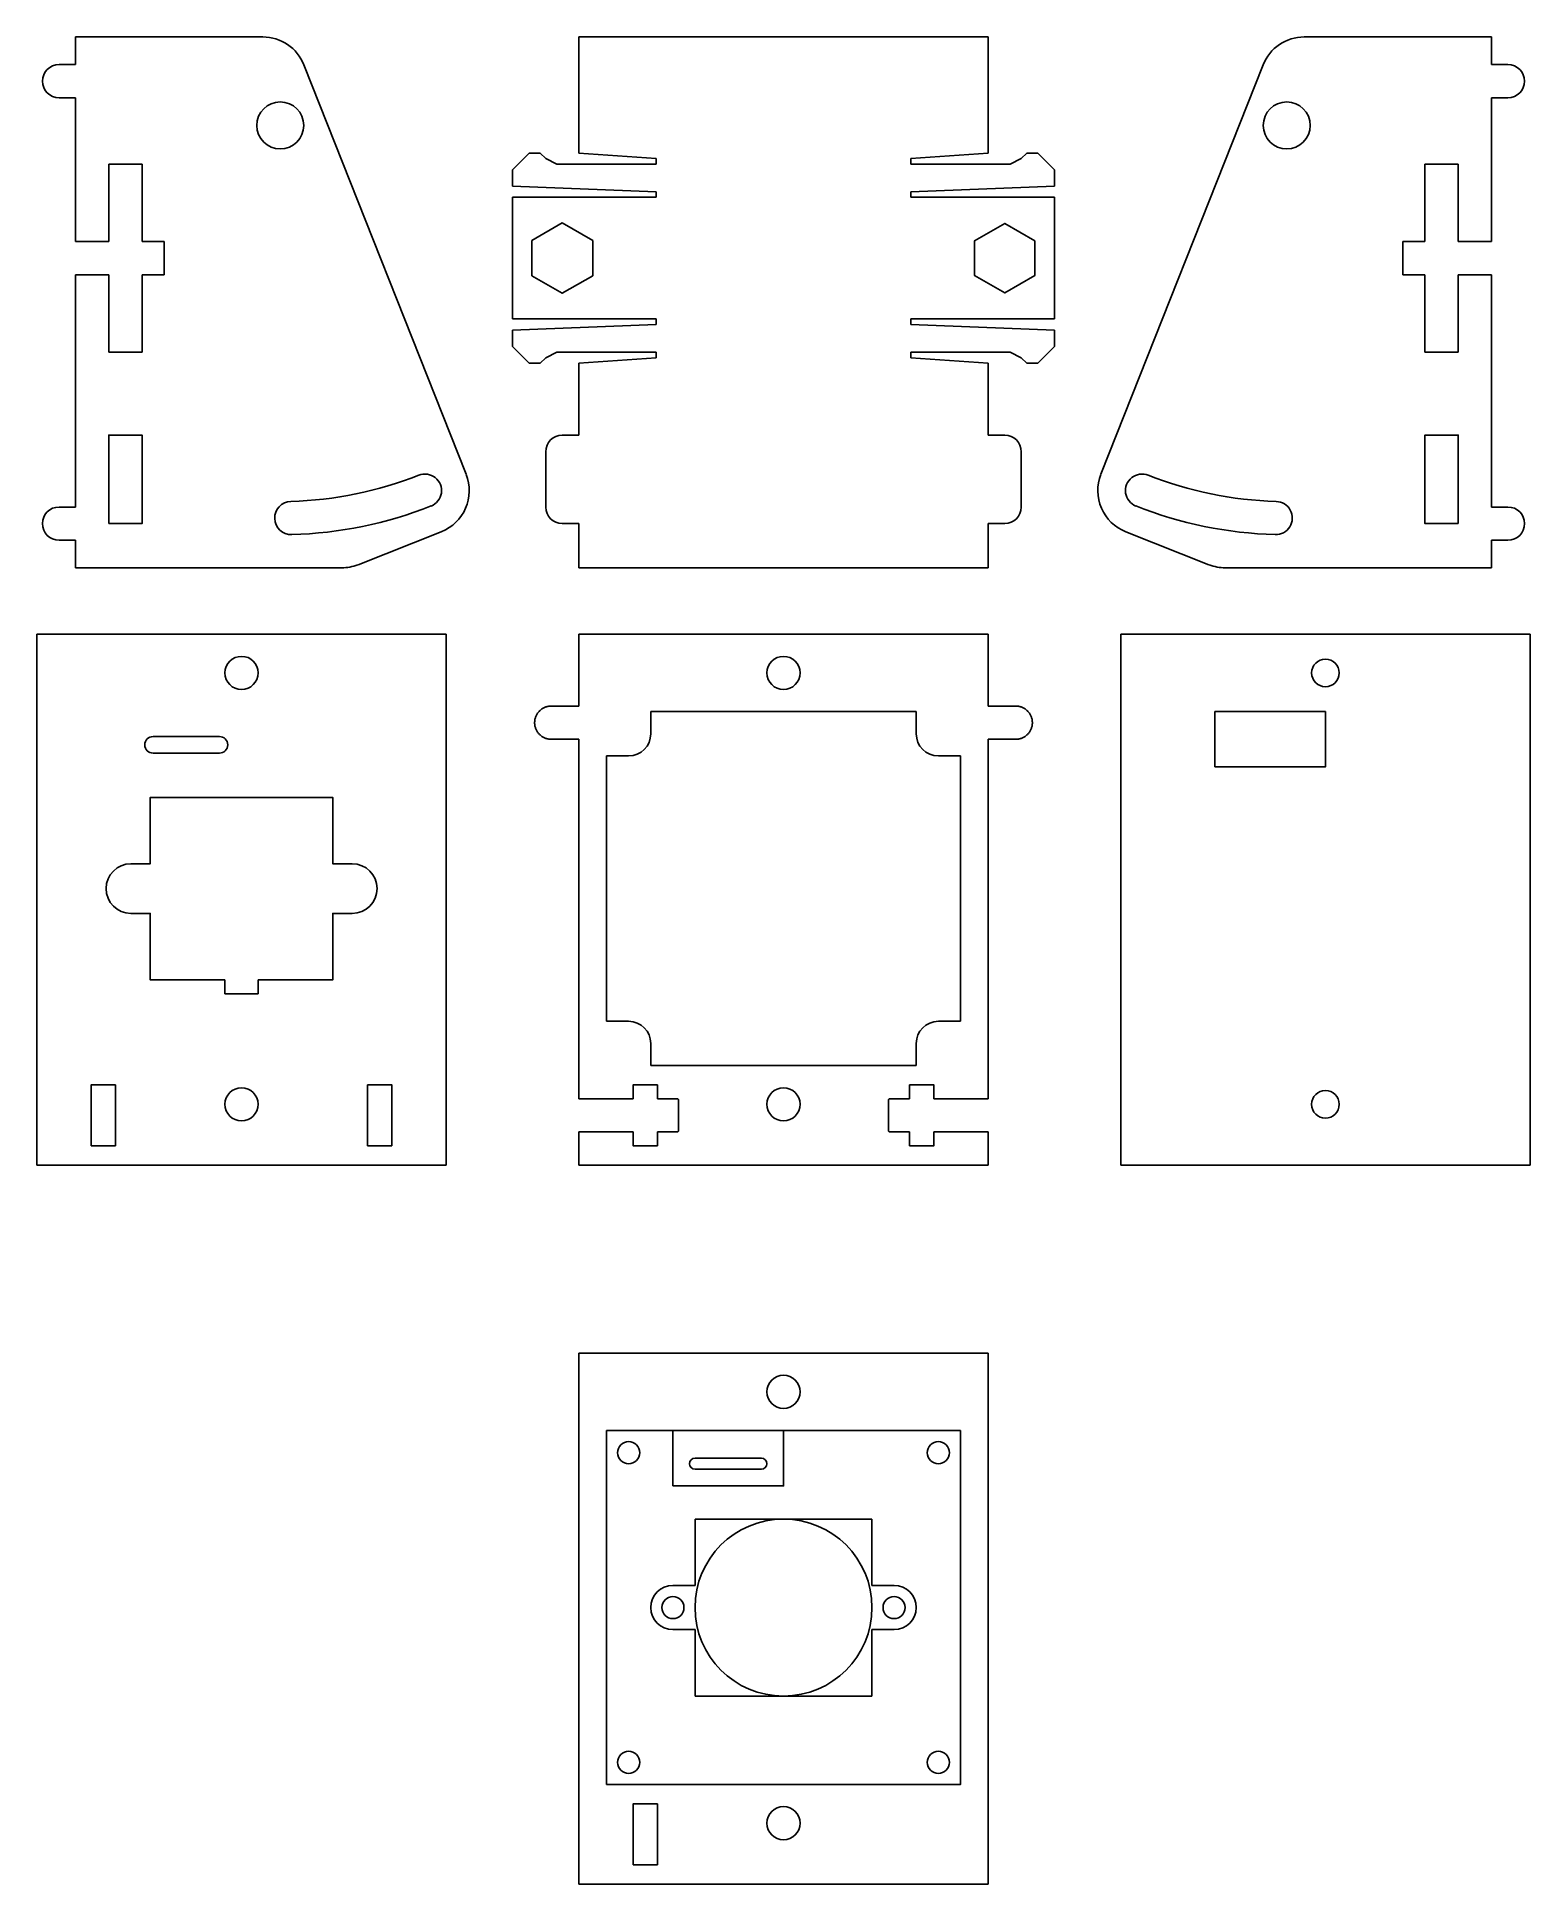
# Model space of a CAD drawing. Header units: millimetres. Extents: x -68 to 68, y -25 to 142.
import ezdxf

# ---------------------------------------------------------------- set-up
doc = ezdxf.new("R2010")
doc.units = ezdxf.units.MM
doc.header["$MEASUREMENT"] = 0
for name, color, linetype, true_color in [('Camera_crv', 5, 'Continuous', 0x0000ff), ('cut', 1, 'Continuous', 0xff0000), ('Layer 01', 1, 'Continuous', 0xff0000)]:
    doc.layers.add(name, color=color, linetype=linetype, true_color=true_color)

msp = doc.modelspace()

# ---------------------------------------------------------------- linework, layer by layer
at = {"layer": 'Camera_crv'}
for p, q in [((8, 8), (-8, 8)), ((-8, 8), (-8, 2)), ((8, 2), (8, 8)), ((-8, 2), (-10, 2)), ((10, 2), (8, 2)), ((-10, -2), (-8, -2)), ((-8, -2), (-8, -8)), ((8, -8), (8, -2)), ((8, -2), (10, -2)), ((-8, -8), (8, -8))]:
    msp.add_line(p, q, dxfattribs=at)
for points in [[(-16, -16), (16, -16), (16, 16), (-16, 16)], [(-10, 11), (0, 11), (0, 16), (-10, 16)]]:
    msp.add_lwpolyline(points, close=True, dxfattribs=at)
for points in [[(-2, 13.5), (-8, 13.5)], [(-8, 12.5), (-2, 12.5)]]:
    msp.add_lwpolyline(points, dxfattribs=at)
for centre, radius in [((-14, 14), 1), ((14, 14), 1), ((0, 0), 8), ((-10, 0), 1), ((10, 0), 1), ((-14, -14), 1), ((14, -14), 1)]:
    msp.add_circle(centre, radius, dxfattribs=at)
for centre, radius, start, end in [((-8, 13), 0.5, 90, 270), ((-2, 13), 0.5, 270, 90), ((-10, 0), 2, 90, 180), ((10, 0), 2, 0, 90), ((-10, 0), 2, 180, 270), ((10, 0), 2, 270, 0)]:
    msp.add_arc(centre, radius, start, end, dxfattribs=at)
at = {"layer": 'cut'}
for p, q in [((18.5, 142), (-18.5, 142)), ((-18.5, 142), (-18.5, 131.5)), ((18.5, 131.5), (18.5, 142)), ((-65.5, 139.5), (-64, 139.5)), ((65.5, 139.5), (64, 139.5)), ((-64, 136.5), (-65.5, 136.5)), ((64, 136.5), (65.5, 136.5)), ((-58, 130.5), (-61, 130.5)), ((-61, 130.5), (-61, 123.5)), ((-58, 123.5), (-58, 130.5)), ((-23, 131.5), (-24.5, 130)), ((-22, 131.5), (-23, 131.5)), ((-21.5, 131), (-22, 131.5)), ((-20.5, 130.5), (-21.5, 131)), ((-11.5, 130.5), (-20.5, 130.5)), ((-18.5, 131.5), (-11.5, 131)), ((-11.5, 131), (-11.5, 130.5)), ((11.5, 131), (18.5, 131.5)), ((11.5, 130.5), (11.5, 131)), ((20.5, 130.5), (11.5, 130.5)), ((21.5, 131), (20.5, 130.5)), ((22, 131.5), (21.5, 131)), ((23, 131.5), (22, 131.5)), ((24.5, 130), (23, 131.5)), ((58, 130.5), (61, 130.5)), ((58, 123.5), (58, 130.5)), ((61, 130.5), (61, 123.5)), ((-24.5, 130), (-24.5, 128.5)), ((24.5, 128.5), (24.5, 130)), ((-24.5, 128.5), (-11.5, 128)), ((-11.5, 127.5), (-24.5, 127.5)), ((-24.5, 127.5), (-24.5, 116.5)), ((-11.5, 128), (-11.5, 127.5)), ((11.5, 128), (24.5, 128.5)), ((11.5, 127.5), (11.5, 128)), ((24.5, 127.5), (11.5, 127.5)), ((24.5, 116.5), (24.5, 127.5)), ((-63.25, 123.5), (-64, 123.5)), ((-61, 123.5), (-63.25, 123.5)), ((-56, 123.5), (-58, 123.5)), ((-56, 120.5), (-56, 123.5)), ((56, 123.5), (58, 123.5)), ((56, 120.5), (56, 123.5)), ((61, 123.5), (63.25, 123.5)), ((63.25, 123.5), (64, 123.5)), ((-64, 120.5), (-63.25, 120.5)), ((-63.25, 120.5), (-61, 120.5)), ((-61, 120.5), (-61, 113.5)), ((-58, 113.5), (-58, 120.5)), ((-58, 120.5), (-56, 120.5)), ((58, 120.5), (56, 120.5)), ((58, 113.5), (58, 120.5)), ((61, 120.5), (61, 113.5)), ((63.25, 120.5), (61, 120.5)), ((64, 120.5), (63.25, 120.5)), ((-24.5, 116.5), (-11.5, 116.5)), ((-11.5, 116), (-24.5, 115.5)), ((-24.5, 115.5), (-24.5, 114)), ((-11.5, 116.5), (-11.5, 116)), ((11.5, 116), (11.5, 116.5)), ((11.5, 116.5), (24.5, 116.5)), ((24.5, 115.5), (11.5, 116)), ((24.5, 114), (24.5, 115.5)), ((-24.5, 114), (-23, 112.5)), ((23, 112.5), (24.5, 114)), ((-61, 113.5), (-58, 113.5)), ((-23, 112.5), (-22, 112.5)), ((-22, 112.5), (-21.5, 113)), ((-21.5, 113), (-20.5, 113.5)), ((-20.5, 113.5), (-11.5, 113.5)), ((-11.5, 113), (-18.5, 112.5)), ((-18.5, 112.5), (-18.5, 106)), ((-11.5, 113.5), (-11.5, 113)), ((11.5, 113), (11.5, 113.5)), ((11.5, 113.5), (20.5, 113.5)), ((18.5, 112.5), (11.5, 113)), ((18.5, 106), (18.5, 112.5)), ((20.5, 113.5), (21.5, 113)), ((21.5, 113), (22, 112.5)), ((22, 112.5), (23, 112.5)), ((61, 113.5), (58, 113.5)), ((-18.5, 106), (-20, 106)), ((20, 106), (18.5, 106)), ((-21.5, 104.5), (-21.5, 99.5)), ((21.5, 99.5), (21.5, 104.5)), ((-65.5, 99.5), (-64, 99.5)), ((65.5, 99.5), (64, 99.5)), ((-20, 98), (-18.5, 98)), ((-18.5, 98), (-18.5, 94)), ((18.5, 94), (18.5, 98)), ((18.5, 98), (20, 98)), ((-64, 96.5), (-65.5, 96.5)), ((64, 96.5), (65.5, 96.5)), ((-18.5, 94), (18.5, 94))]:
    msp.add_line(p, q, dxfattribs=at)
for centre, start, end in [((-65.5, 138), 90, 270), ((65.5, 138), 270, 90), ((-20, 104.5), 90, 180), ((20, 104.5), 0, 90), ((-65.5, 98), 90, 270), ((-20, 99.5), 180, 270), ((20, 99.5), 270, 0), ((65.5, 98), 270, 90)]:
    msp.add_arc(centre, 1.5, start, end, dxfattribs=at)
at = {"layer": 'Layer 01'}
for p, q in [((-64, 142), (-47.08, 142)), ((-64, 139.5), (-64, 142)), ((64, 142), (47.08, 142)), ((64, 139.5), (64, 142)), ((-43.37, 139.47), (-28.7, 102.46)), ((43.37, 139.47), (28.7, 102.46)), ((-64, 136.5), (-64, 123.5)), ((64, 136.5), (64, 123.5)), ((-64, 120.5), (-64, 99.5)), ((64, 120.5), (64, 99.5)), ((-38.47, 94.28), (-30.95, 97.26)), ((38.47, 94.28), (30.95, 97.26)), ((-64, 96.5), (-64, 94)), ((64, 96.5), (64, 94)), ((-64, 94), (-39.95, 94)), ((64, 94), (39.95, 94)), ((-12, 79), (-12, 81)), ((-12, 81), (12, 81)), ((12, 81), (12, 79)), ((-51, 78.75), (-57, 78.75)), ((-57, 77.25), (-51, 77.25)), ((-16, 53), (-16, 77)), ((-16, 77), (-14, 77)), ((14, 77), (16, 77)), ((16, 77), (16, 53)), ((-14, 53), (-16, 53)), ((16, 53), (14, 53)), ((-12, 49), (-12, 51)), ((12, 51), (12, 49)), ((12, 49), (-12, 49))]:
    msp.add_line(p, q, dxfattribs=at)
for points in [[(-17.25, 123.59), (-20, 125.18), (-22.75, 123.59), (-22.75, 120.41), (-20, 118.82), (-17.25, 120.41)], [(22.72, 123.57), (20, 125.14), (17.28, 123.57), (17.28, 120.43), (20, 118.86), (22.72, 120.43)], [(-61, 98), (-58, 98), (-58, 106), (-61, 106)], [(61, 98), (58, 98), (58, 106), (61, 106)], [(39, 76), (49, 76), (49, 81), (39, 81)], [(-62.6, 41.75), (-60.4, 41.75), (-60.4, 47.25), (-62.6, 47.25)], [(-35.4, 41.75), (-37.6, 41.75), (-37.6, 47.25), (-35.4, 47.25)], [(-13.6, -23.25), (-11.4, -23.25), (-11.4, -17.75), (-13.6, -17.75)]]:
    msp.add_lwpolyline(points, close=True, dxfattribs=at)
for points in [[(-67.5, 88), (-67.5, 40)], [(-30.5, 88), (-67.5, 88)], [(-30.5, 88), (-30.5, 40)], [(18.5, 88), (-18.5, 88)], [(-18.5, 88), (-18.5, 81.5)], [(18.5, 81.5), (18.5, 88)], [(67.5, 88), (30.5, 88)], [(30.5, 88), (30.5, 40)], [(67.5, 88), (67.5, 40)], [(-18.5, 78.5), (-18.5, 46)], [(18.5, 46), (18.5, 78.5)], [(-39, 67.25), (-40.75, 67.25), (-40.75, 73.25), (-57.25, 73.25), (-57.25, 67.25), (-59, 67.25)], [(-59, 62.75), (-57.25, 62.75), (-57.25, 56.75), (-50.5, 56.75)], [(-47.5, 56.75), (-40.75, 56.75), (-40.75, 62.75), (-39, 62.75)], [(-50.5, 56.75), (-50.5, 55.5), (-47.5, 55.5), (-47.5, 56.75)], [(-13.6, 46), (-13.6, 47.25), (-11.4, 47.25), (-11.4, 46)], [(11.4, 46), (11.4, 47.25), (13.6, 47.25), (13.6, 46)], [(-18.5, 46), (-13.6, 46)], [(13.6, 46), (18.5, 46)], [(-13.6, 43), (-18.5, 43)], [(-18.5, 43), (-18.5, 40)], [(-11.4, 43), (-11.4, 41.75), (-13.6, 41.75), (-13.6, 43)], [(13.6, 43), (13.6, 41.75), (11.4, 41.75), (11.4, 43)], [(18.5, 43), (13.6, 43)], [(18.5, 40), (18.5, 43)], [(-67.5, 40), (-30.5, 40)], [(-18.5, 40), (18.5, 40)], [(30.5, 40), (67.5, 40)], [(-18.5, 23), (-18.5, -25)], [(18.5, 23), (-18.5, 23)], [(18.5, 23), (18.5, -25)], [(-18.5, -25), (18.5, -25)]]:
    msp.add_lwpolyline(points, dxfattribs=at)
for centre, radius in [((-45.5, 134), 2.12), ((45.5, 134), 2.12), ((-49, 84.5), 1.5), ((0, 84.5), 1.5), ((49, 84.5), 1.25), ((-49, 45.5), 1.5), ((0, 45.5), 1.5), ((49, 45.5), 1.25), ((0, 19.5), 1.5), ((0, -19.5), 1.5)]:
    msp.add_circle(centre, radius, dxfattribs=at)
for centre, radius, start, end in [((-47.08, 138), 4, 21.6135, 90), ((47.08, 138), 4, 90, 158.3864), ((-45.5, 134), 34.01, 271.6135, 291.6135), ((-32.42, 100.98), 1.5, 291.6135, 111.6135), ((-32.42, 100.98), 4, 291.6135, 21.6135), ((32.42, 100.98), 4, 158.3864, 248.3864), ((32.42, 100.98), 1.5, 68.3864, 248.3864), ((45.5, 134), 34.01, 248.3864, 268.3864), ((-44.5, 98.5), 1.5, 91.6135, 271.6135), ((-45.5, 134), 37.01, 271.6135, 291.6135), ((45.5, 134), 37.01, 248.3864, 268.3864), ((44.5, 98.5), 1.5, 268.3864, 88.3864), ((-39.95, 98), 4, 270, 291.6135), ((39.95, 98), 4, 248.3864, 270), ((-57, 78), 0.75, 90, 270), ((-51, 78), 0.75, 270, 90), ((-14, 79), 2, 270, 0), ((14, 79), 2, 180, 270), ((-59, 65), 2.25, 90, 180), ((-39, 65), 2.25, 270, 90), ((-59, 65), 2.25, 180, 270), ((-14, 51), 2, 0, 90), ((14, 51), 2, 90, 180)]:
    msp.add_arc(centre, radius, start, end, dxfattribs=at)
for points, knots in [([(-18.5, 81.5), (-20.25, 81.5), (-21, 81.5), (-22.5, 81.5), (-22.5, 80), (-22.5, 78.5), (-21, 78.5), (-20.25, 78.5), (-18.5, 78.5)], [263.081382, 263.081382, 263.081382, 264.581382, 264.581382, 266.937576, 266.937576, 269.293771, 269.293771, 270.793771, 270.793771, 270.793771]), ([(18.5, 78.5), (19.25, 78.5), (21, 78.5), (22.5, 78.5), (22.5, 80), (22.5, 81.5), (21, 81.5), (19.25, 81.5), (18.5, 81.5)], [206.595408, 206.595408, 206.595408, 208.095408, 208.095408, 210.451602, 210.451602, 212.807797, 212.807797, 214.307797, 214.307797, 214.307797])]:
    msp.add_rational_spline(points, [1, 1, 1, 0.707106781187, 1, 0.707106781187, 1, 1, 1], degree=2, knots=knots, dxfattribs=at)
for points, knots in [([(-11.4, 46), (-10.45, 46), (-9.5, 46), (-9.5, 44.5), (-9.5, 43), (-10.45, 43), (-11.4, 43)], [309.827733, 309.827733, 309.827733, 312.627733, 312.627733, 315.627733, 315.627733, 318.427733, 318.427733, 318.427733]), ([(11.4, 43), (10.45, 43), (9.5, 43), (9.5, 44.5), (9.5, 46), (10.45, 46), (11.4, 46)], [158.961446, 158.961446, 158.961446, 161.761446, 161.761446, 164.761446, 164.761446, 167.561446, 167.561446, 167.561446])]:
    msp.add_open_spline(points, degree=2, knots=knots, dxfattribs=at)

doc.saveas('drawing.dxf')
